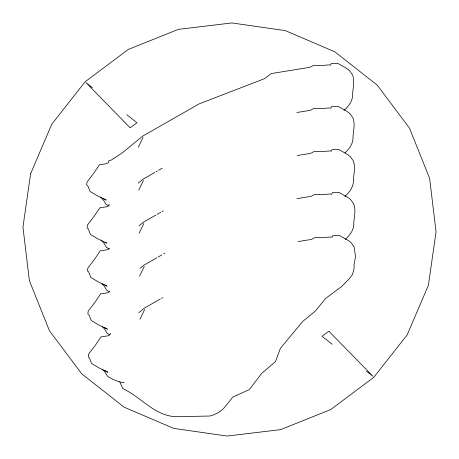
<?xml version="1.0" encoding="UTF-8"?>
<svg xmlns="http://www.w3.org/2000/svg" width="459" height="459" viewBox="0 0 459 459"><rect width="100%" height="100%" fill="white"/><g stroke="black" fill="none" stroke-linecap="round" stroke-linejoin="round"><path stroke-width="0.69" d="M109.202 204.157L108.858 205.5L106.964 206.745L99.878 207.766L94.129 216.281L87.428 225.065L87.055 227.911L88.18 228.794L90.492 234.492L98.106 238.996L106.666 243.138L104.841 242.134M110.378 333.228L110.04 334.571L108.146 335.81L101.06 336.837L95.311 345.352L88.61 354.136L88.237 356.982L89.362 357.865L91.674 363.557L99.287 368.066L107.848 372.209L104.807 370.533M138.325 147.213L143.059 137.419M138.721 190.233L143.455 180.439M139.111 233.258L143.851 223.464M139.507 276.284L144.241 266.484M139.903 319.303L144.637 309.509M344.061 110.412C348.329 106.522 352.099 101.921 352.581 95.937C352.518 88.834 355.14 81.943 352.546 74.846L349.425 70.491L346.379 68.202L337.755 63.348L331.352 63.434L330.497 65.218L329.487 64.868L319.699 65.654L313.744 65.276L309.791 67.324L271.28 73.566L264.688 78.598L199.08 103.918L142.657 136.122L122.628 152.612L111.164 160.145L108.978 160.461L108.462 162.475L106.574 163.72L99.483 164.747L93.734 173.255L87.032 182.045L86.659 184.891L87.784 185.775L90.102 191.466L97.715 195.976L106.276 200.118L103.229 198.443M344.927 152.956C349.058 149.221 352.478 144.688 352.977 138.957C352.914 131.853 355.536 124.963 352.942 117.865L349.821 113.511L346.774 111.221L338.151 106.368L331.748 106.454L330.893 108.238L329.883 107.894L320.095 108.68L314.14 108.301L310.186 110.344L296.881 112.501M344.847 196.458C349.115 192.568 352.885 187.966 353.367 181.982C353.304 174.879 355.926 167.988 353.338 160.891L350.211 156.536L347.165 154.247L338.541 149.393L332.144 149.479L331.283 151.263L330.273 150.913L320.485 151.699L314.535 151.321L310.582 153.369L297.277 155.526M345.243 239.483C349.506 235.593 353.281 230.992 353.763 225.008C353.7 217.905 356.322 211.008 353.728 203.911L350.607 199.556L347.561 197.267L338.937 192.419L332.534 192.499L331.679 194.283L330.669 193.939L320.881 194.725L314.926 194.346L310.972 196.395L296.967 198.661M138.148 183.181L143.053 179.142L154.832 172.418M139.088 225.753L143.443 222.167L155.848 215.087M140.024 268.331L143.839 265.187L156.858 257.757M138.784 312.699L144.235 308.213L160.352 299.01M109.253 248.526L107.36 249.765L100.269 250.792L94.525 259.301L87.824 268.09L87.451 270.936L88.576 271.82L90.888 277.511L98.501 282.021L107.062 286.164L104.629 284.821M109.644 291.545L107.756 292.79L100.664 293.817L94.915 302.326L88.214 311.11L87.841 313.956L88.966 314.84L91.284 320.537L98.897 325.041L107.458 329.189L104.411 327.514M156.071 171.712L157.311 171.006M158.55 170.295L162.274 168.172M157.087 214.382L160.805 212.259M162.044 211.553L163.289 210.842M158.103 257.051L161.82 254.929M163.679 253.867L164.919 253.156M161.597 298.304L162.836 297.598M298.063 241.572L311.368 239.414L315.322 237.366L321.271 237.751L331.065 236.959L332.075 237.309L332.93 235.524L339.327 235.438L347.956 240.292L351.003 242.582L354.124 246.936L355.53 256.696L354.004 264.866L354.159 268.027L352.472 274.557L348.938 279.164L341.863 286.324L325.741 298.327L315.413 311.001L302.711 321.426L280.369 348.37L275.486 361.577L261.682 373.419L249.34 389.588L232.719 397.15L225.168 406.645C221.336 411.436 215.73 414.586 209.82 416.026L177.375 416.703C155.572 416.915 141.28 397.173 122.84 388.589L119.759 381.934M124.355 382.783C118.388 382.043 112.742 379.495 107.607 376.443L105.163 372.312L102.839 369.713M109.076 206.022L106.029 204.347L103.591 200.222L100.796 197.1M109.466 249.048L106.425 247.372L103.986 243.241L101.192 240.126M109.253 291.735L106.815 290.398L104.377 286.267L102.047 283.668M109.644 334.76L107.211 333.418L104.772 329.287L102.443 326.693M90.549 86.24L86.108 82.752L130.138 127.809L136.948 122.708L126.793 114.727M90.842 86.476L92.437 87.726M332.207 344.273L322.052 336.292L328.862 331.191L372.892 376.248L368.451 372.76M366.563 371.274L368.158 372.524M30.604 173.732L22.95 227.113L29.37 280.65L49.429 330.704L81.759 373.861L124.154 407.185L173.732 428.396L227.113 436.05L280.65 429.63L330.704 409.571L373.861 377.241L407.185 334.846L428.396 285.268L436.05 231.887L429.63 178.35L409.571 128.296L377.241 85.139L334.846 51.815L285.268 30.604L231.887 22.95L178.35 29.37L128.296 49.429L85.139 81.759L51.815 124.154L30.604 173.732"/></g></svg>
